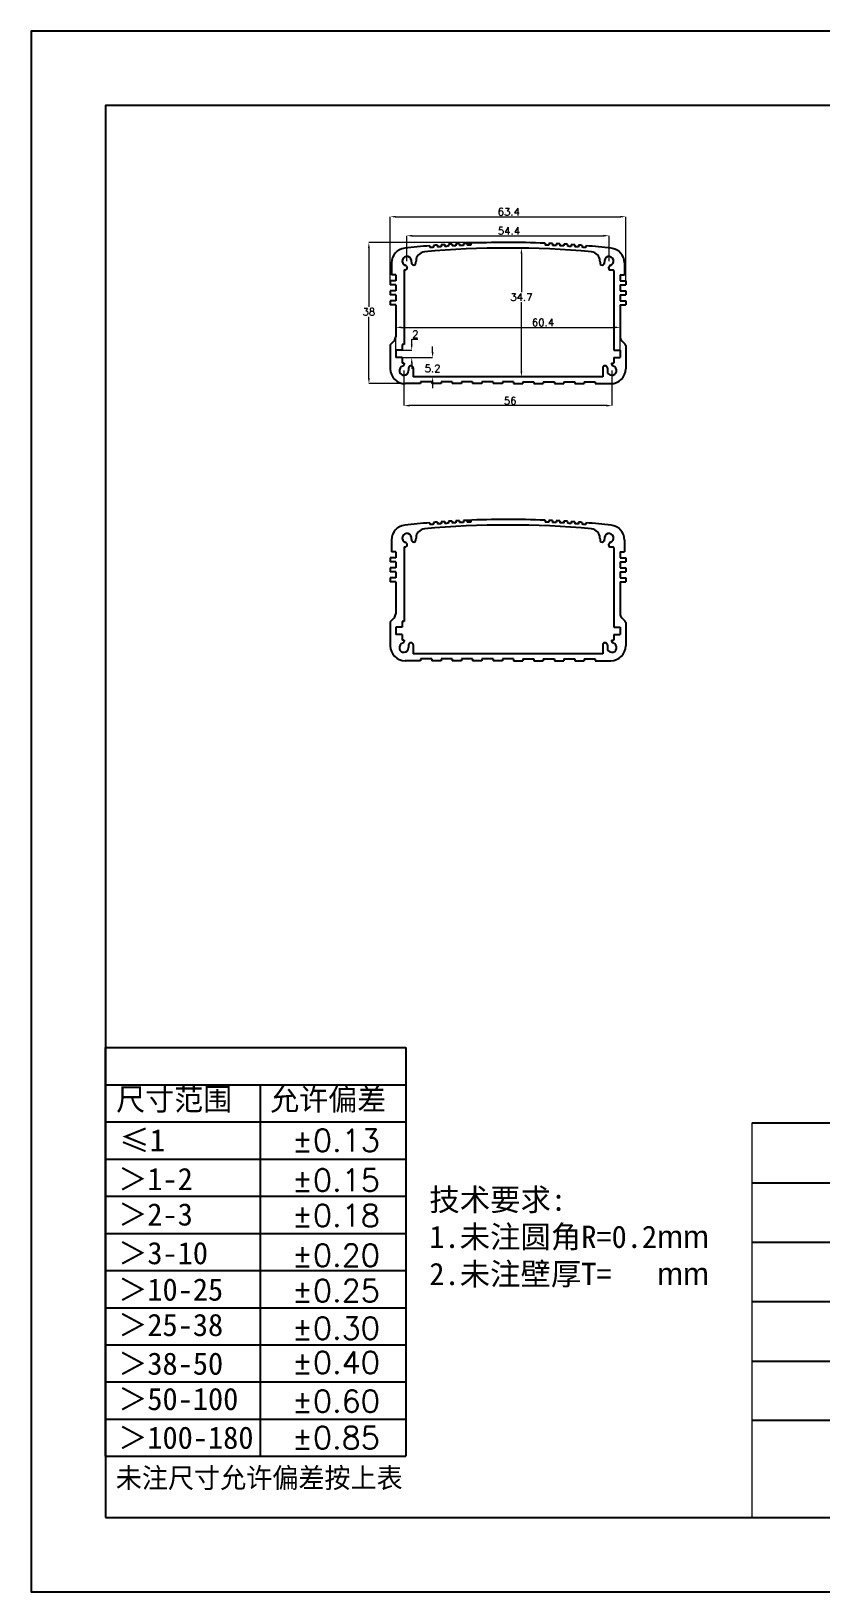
# Model space of a CAD drawing. Header units: millimetres. Extents: x 729 to 1323, y 87 to 507.
# Drawn here: x 729.1 to 941.6, y 87 to 507 of the extents above; entities that cross this region are included whole.
import ezdxf

# ---------------------------------------------------------------- set-up
doc = ezdxf.new("R2010")
doc.units = ezdxf.units.MM
doc.styles.get("Standard").update_dxf_attribs({"font": 'txt.shx', "height": 2})
doc.dimstyles.new('ISO-25$0', dxfattribs={"dimtxt": 3.5, "dimasz": 1.5, "dimexe": 0, "dimexo": 0, "dimgap": 0.3, "dimtad": 1, "dimtih": 1, "dimtoh": 1, "dimdsep": 46, "dimtxsty": 'Standard', "dimcen": 0, "dimaunit": 1, "dimadec": 0, "dimazin": 3, "dimtfac": 1, "dimtofl": 0, "dimtmove": 0, "dimatfit": 3, "dimfxl": 0, "dimlwd": 9, "dimlwe": 9, "dimarcsym": 0})

# ---------------------------------------------------------------- blocks, each defined once
blk = doc.blocks.new('*D17')
at = {"color": 0, "lineweight": 9}
for p, q in [((856.95, 450.1), (820.01, 450.1)), ((820.01, 448.6), (820.01, 432.76)), ((820.01, 413.6), (820.01, 430.11)), ((833.95, 412.1), (820.01, 412.1))]:
    blk.add_line(p, q, dxfattribs=at)
at = {"color": 0}
for points in [[(819.76, 448.6), (820.26, 448.6), (820.01, 450.1)], [(819.76, 413.6), (820.26, 413.6), (820.01, 412.1)]]:
    blk.add_solid(points, dxfattribs=at)
at = {"layer": 'Defpoints', "color": 0}
for p in [(856.95, 450.1), (820.01, 412.1), (833.95, 412.1)]:
    blk.add_point(p, dxfattribs=at)
at = {"color": 0, "insert": (820.01, 431.43), "char_height": 2, "attachment_point": 5}
blk.add_mtext('38', dxfattribs=at)
blk = doc.blocks.new('*D18')
at = {"color": 0, "lineweight": 9}
for p, q in [((830.25, 445.1), (830.25, 451.91)), ((831.75, 451.91), (883.15, 451.91)), ((884.65, 445.1), (884.65, 451.91))]:
    blk.add_line(p, q, dxfattribs=at)
at = {"color": 0}
for points in [[(831.75, 452.16), (831.75, 451.66), (830.25, 451.91)], [(883.15, 452.16), (883.15, 451.66), (884.65, 451.91)]]:
    blk.add_solid(points, dxfattribs=at)
at = {"layer": 'Defpoints', "color": 0}
for p in [(884.65, 451.91), (830.25, 445.1), (884.65, 445.1)]:
    blk.add_point(p, dxfattribs=at)
at = {"color": 0, "insert": (857.71, 453.25), "char_height": 2, "attachment_point": 5}
blk.add_mtext('54.4', dxfattribs=at)
blk = doc.blocks.new('*D19')
at = {"color": 0, "lineweight": 9}
for p, q in [((828.95, 421.1), (831.54, 421.1)), ((831.54, 422.6), (831.54, 424.1)), ((831.54, 424.1), (833.22, 424.1)), ((828.95, 419.1), (831.54, 419.1)), ((831.54, 417.6), (831.54, 416.1))]:
    blk.add_line(p, q, dxfattribs=at)
at = {"color": 0}
for points in [[(831.29, 422.6), (831.79, 422.6), (831.54, 421.1)], [(831.29, 417.6), (831.79, 417.6), (831.54, 419.1)]]:
    blk.add_solid(points, dxfattribs=at)
at = {"layer": 'Defpoints', "color": 0}
for p in [(828.95, 421.1), (828.95, 419.1), (831.54, 419.1)]:
    blk.add_point(p, dxfattribs=at)
at = {"color": 0, "insert": (832.53, 425.42), "char_height": 2, "attachment_point": 5}
blk.add_mtext('2', dxfattribs=at)
blk = doc.blocks.new('*D21')
at = {"color": 0, "lineweight": 9}
for p, q in [((829.45, 415.6), (829.45, 406.19)), ((885.45, 415.6), (885.45, 406.19)), ((883.95, 406.19), (830.95, 406.19))]:
    blk.add_line(p, q, dxfattribs=at)
at = {"color": 0}
for points in [[(830.95, 406.44), (830.95, 405.94), (829.45, 406.19)], [(883.95, 406.44), (883.95, 405.94), (885.45, 406.19)]]:
    blk.add_solid(points, dxfattribs=at)
at = {"layer": 'Defpoints', "color": 0}
for p in [(829.45, 415.6), (885.45, 415.6), (829.45, 406.19)]:
    blk.add_point(p, dxfattribs=at)
at = {"color": 0, "insert": (858.04, 407.51), "char_height": 2, "attachment_point": 5}
blk.add_mtext('56', dxfattribs=at)
blk = doc.blocks.new('*D22')
at = {"color": 0, "lineweight": 9}
for p, q in [((837.17, 420.6), (837.17, 422.1)), ((828.95, 419.1), (837.17, 419.1)), ((831.95, 413.9), (837.17, 413.9)), ((837.17, 412.4), (837.17, 410.9))]:
    blk.add_line(p, q, dxfattribs=at)
at = {"color": 0}
for points in [[(836.92, 420.6), (837.42, 420.6), (837.17, 419.1)], [(836.92, 412.4), (837.42, 412.4), (837.17, 413.9)]]:
    blk.add_solid(points, dxfattribs=at)
at = {"layer": 'Defpoints', "color": 0}
for p in [(828.95, 419.1), (831.95, 413.9), (837.17, 413.9)]:
    blk.add_point(p, dxfattribs=at)
at = {"color": 0, "insert": (837.17, 416.19), "char_height": 2, "attachment_point": 5}
blk.add_mtext('5.2', dxfattribs=at)
blk = doc.blocks.new('*D23')
at = {"color": 0, "lineweight": 9}
for p, q in [((827.25, 421.1), (827.25, 427.25)), ((828.75, 427.25), (886.15, 427.25)), ((887.65, 421.1), (887.65, 427.25))]:
    blk.add_line(p, q, dxfattribs=at)
at = {"color": 0}
for points in [[(828.75, 427.5), (828.75, 427), (827.25, 427.25)], [(886.15, 427.5), (886.15, 427), (887.65, 427.25)]]:
    blk.add_solid(points, dxfattribs=at)
at = {"layer": 'Defpoints', "color": 0}
for p in [(887.65, 427.25), (827.25, 421.1), (887.65, 421.1)]:
    blk.add_point(p, dxfattribs=at)
at = {"color": 0, "insert": (866.88, 428.59), "char_height": 2, "attachment_point": 5}
blk.add_mtext('60.4', dxfattribs=at)
blk = doc.blocks.new('*D24')
at = {"color": 0, "lineweight": 9}
for p, q in [((856.95, 448.6), (861.07, 448.6)), ((861.07, 447.1), (861.07, 436.75)), ((861.07, 415.4), (861.07, 434.07)), ((856.95, 413.9), (861.07, 413.9))]:
    blk.add_line(p, q, dxfattribs=at)
at = {"color": 0}
for points in [[(860.82, 447.1), (861.32, 447.1), (861.07, 448.6)], [(860.82, 415.4), (861.32, 415.4), (861.07, 413.9)]]:
    blk.add_solid(points, dxfattribs=at)
at = {"layer": 'Defpoints', "color": 0}
for p in [(856.95, 448.6), (856.95, 413.9), (861.07, 413.9)]:
    blk.add_point(p, dxfattribs=at)
at = {"color": 0, "insert": (861.07, 435.41), "char_height": 2, "attachment_point": 5}
blk.add_mtext('34.7', dxfattribs=at)
blk = doc.blocks.new('*D25')
at = {"color": 0, "lineweight": 9}
for p, q in [((825.75, 439.8), (825.75, 457.03)), ((827.25, 457.03), (887.65, 457.03)), ((889.15, 439.25), (889.15, 457.03))]:
    blk.add_line(p, q, dxfattribs=at)
at = {"color": 0}
for points in [[(827.25, 457.28), (827.25, 456.78), (825.75, 457.03)], [(887.65, 457.28), (887.65, 456.78), (889.15, 457.03)]]:
    blk.add_solid(points, dxfattribs=at)
at = {"layer": 'Defpoints', "color": 0}
for p in [(889.15, 457.03), (825.75, 439.8), (889.15, 439.25)]:
    blk.add_point(p, dxfattribs=at)
at = {"color": 0, "insert": (857.66, 458.37), "char_height": 2, "attachment_point": 5}
blk.add_mtext('63.4', dxfattribs=at)

msp = doc.modelspace()

# ---------------------------------------------------------------- linework, layer by layer
for p, q in [((839.446, 449.453), (839.446, 448.951)), ((840.446, 449.523), (840.446, 449.022)), ((841.446, 449.589), (841.446, 449.088)), ((842.446, 449.651), (842.446, 449.15)), ((843.446, 449.709), (843.446, 449.208)), ((844.446, 449.763), (844.446, 449.263)), ((845.446, 449.813), (845.446, 449.313)), ((846.446, 449.859), (846.446, 449.359)), ((847.446, 449.901), (847.446, 449.401)), ((867.446, 449.901), (867.446, 449.401)), ((868.446, 449.859), (868.446, 449.359)), ((869.446, 449.813), (869.446, 449.313)), ((870.446, 449.763), (870.446, 449.263)), ((871.446, 449.709), (871.446, 449.208)), ((872.446, 449.651), (872.446, 449.15)), ((873.446, 449.589), (873.446, 449.088)), ((874.446, 449.523), (874.446, 449.022)), ((875.446, 449.453), (875.446, 448.951)), ((836.446, 449.218), (836.446, 448.716)), ((837.446, 449.3), (837.446, 448.799)), ((838.446, 449.378), (838.446, 448.877)), ((876.446, 449.378), (876.446, 448.877)), ((877.446, 449.3), (877.446, 448.799)), ((878.446, 449.218), (878.446, 448.716)), ((826.096, 444.576), (826.096, 441.401)), ((827.246, 441.401), (826.096, 441.401)), ((827.246, 441.401), (827.246, 439.801)), ((829.546, 442.754), (829.546, 422.601)), ((830.21, 443.651), (830.281, 443.528)), ((831.516, 444.39), (831.586, 444.268)), ((883.376, 444.39), (883.306, 444.268)), ((884.681, 443.651), (884.611, 443.528)), ((885.087, 442.703), (885.746, 442.703)), ((885.946, 442.503), (885.946, 421.101)), ((887.646, 441.401), (887.646, 439.801)), ((887.646, 441.401), (888.796, 441.401)), ((888.796, 444.576), (888.796, 441.401)), ((825.746, 439.801), (825.746, 438.701)), ((827.246, 439.801), (825.746, 439.801)), ((827.246, 438.701), (825.746, 438.701)), ((825.746, 437.101), (825.746, 436.001)), ((827.246, 437.101), (825.746, 437.101)), ((827.246, 438.701), (827.246, 437.101)), ((887.646, 439.801), (889.146, 439.801)), ((887.646, 438.701), (887.646, 437.101)), ((887.646, 438.701), (889.146, 438.701)), ((887.646, 437.101), (889.146, 437.101)), ((889.146, 439.801), (889.146, 438.701)), ((889.146, 437.101), (889.146, 436.001)), ((827.246, 436.001), (825.746, 436.001)), ((825.746, 434.401), (825.746, 433.301)), ((827.246, 434.401), (825.746, 434.401)), ((827.246, 433.301), (825.746, 433.301)), ((827.246, 436.001), (827.246, 434.401)), ((827.246, 433.301), (827.246, 424.723)), ((887.646, 436.001), (887.646, 434.401)), ((887.646, 436.001), (889.146, 436.001)), ((887.646, 434.401), (889.146, 434.401)), ((887.646, 433.301), (887.646, 424.723)), ((887.646, 433.301), (889.146, 433.301)), ((889.146, 434.401), (889.146, 433.301)), ((825.746, 422.394), (825.746, 416.101)), ((825.892, 422.748), (826.807, 423.662)), ((827.246, 421.101), (827.246, 419.101)), ((828.946, 421.101), (827.246, 421.101)), ((828.946, 422.601), (828.946, 421.101)), ((829.546, 422.601), (828.946, 422.601)), ((885.946, 421.101), (887.646, 421.101)), ((887.646, 421.101), (887.646, 419.101)), ((888.999, 422.748), (888.085, 423.662)), ((889.146, 422.394), (889.146, 416.101)), ((828.946, 419.101), (827.246, 419.101)), ((828.946, 419.101), (828.946, 417.601)), ((829.546, 417.601), (828.946, 417.601)), ((829.546, 417.601), (829.546, 417.344)), ((830.696, 416.351), (830.696, 415.601)), ((831.396, 416.901), (831.246, 416.901)), ((831.946, 416.351), (831.946, 413.901)), ((882.946, 416.351), (882.946, 413.901)), ((883.496, 416.901), (883.646, 416.901)), ((884.196, 416.351), (884.196, 415.601)), ((885.346, 417.601), (885.346, 417.344)), ((885.346, 417.601), (885.946, 417.601)), ((885.946, 419.101), (885.946, 417.601)), ((885.946, 419.101), (887.646, 419.101)), ((829.546, 412.106), (829.546, 412.101)), ((833.946, 412.101), (829.746, 412.101)), ((882.946, 413.901), (831.946, 413.901)), ((833.946, 412.601), (833.946, 412.101)), ((836.946, 412.601), (833.946, 412.601)), ((836.946, 412.601), (836.946, 412.101)), ((839.446, 412.101), (836.946, 412.101)), ((839.446, 412.601), (839.446, 412.101)), ((842.446, 412.601), (839.446, 412.601)), ((842.446, 412.601), (842.446, 412.101)), ((844.946, 412.101), (842.446, 412.101)), ((844.946, 412.601), (844.946, 412.101)), ((847.946, 412.601), (844.946, 412.601)), ((847.946, 412.601), (847.946, 412.101)), ((850.446, 412.101), (847.946, 412.101)), ((850.446, 412.601), (850.446, 412.101)), ((853.446, 412.601), (850.446, 412.601)), ((853.446, 412.601), (853.446, 412.101)), ((855.946, 412.101), (853.446, 412.101)), ((855.946, 412.601), (855.946, 412.101)), ((858.946, 412.601), (855.946, 412.601)), ((858.946, 412.601), (858.946, 412.101)), ((858.946, 412.101), (861.446, 412.101)), ((861.446, 412.601), (861.446, 412.101)), ((861.446, 412.601), (864.446, 412.601)), ((864.446, 412.601), (864.446, 412.101)), ((864.446, 412.101), (866.946, 412.101)), ((866.946, 412.601), (866.946, 412.101)), ((866.946, 412.601), (869.946, 412.601)), ((869.946, 412.601), (869.946, 412.101)), ((869.946, 412.101), (872.446, 412.101)), ((872.446, 412.601), (872.446, 412.101)), ((872.446, 412.601), (875.446, 412.601)), ((875.446, 412.601), (875.446, 412.101)), ((875.446, 412.101), (877.946, 412.101)), ((877.946, 412.601), (877.946, 412.101)), ((877.946, 412.601), (880.946, 412.601)), ((880.946, 412.601), (880.946, 412.101)), ((880.946, 412.101), (885.146, 412.101)), ((885.346, 412.106), (885.346, 412.101)), ((836.446, 374.666), (836.446, 374.164)), ((837.446, 374.748), (837.446, 374.247)), ((838.446, 374.827), (838.446, 374.325)), ((839.446, 374.901), (839.446, 374.4)), ((840.446, 374.971), (840.446, 374.47)), ((841.446, 375.037), (841.446, 374.536)), ((842.446, 375.099), (842.446, 374.598)), ((843.446, 375.157), (843.446, 374.657)), ((844.446, 375.212), (844.446, 374.711)), ((845.446, 375.262), (845.446, 374.761)), ((846.446, 375.308), (846.446, 374.807)), ((847.446, 375.35), (847.446, 374.849)), ((867.446, 375.35), (867.446, 374.849)), ((868.446, 375.308), (868.446, 374.807)), ((869.446, 375.262), (869.446, 374.761)), ((870.446, 375.212), (870.446, 374.711)), ((871.446, 375.157), (871.446, 374.657)), ((872.446, 375.099), (872.446, 374.598)), ((873.446, 375.037), (873.446, 374.536)), ((874.446, 374.971), (874.446, 374.47)), ((875.446, 374.901), (875.446, 374.4)), ((876.446, 374.827), (876.446, 374.325)), ((877.446, 374.748), (877.446, 374.247)), ((878.446, 374.666), (878.446, 374.164)), ((826.096, 370.025), (826.096, 366.85)), ((831.516, 369.838), (831.586, 369.717)), ((883.376, 369.838), (883.306, 369.717)), ((888.796, 370.025), (888.796, 366.85)), ((827.246, 366.85), (826.096, 366.85)), ((827.246, 366.85), (827.246, 365.25)), ((829.546, 368.202), (829.546, 348.05)), ((830.21, 369.099), (830.281, 368.977)), ((884.681, 369.099), (884.611, 368.977)), ((885.087, 368.152), (885.746, 368.152)), ((885.946, 367.952), (885.946, 346.55)), ((887.646, 366.85), (887.646, 365.25)), ((887.646, 366.85), (888.796, 366.85)), ((825.746, 365.25), (825.746, 364.15)), ((827.246, 365.25), (825.746, 365.25)), ((827.246, 364.15), (825.746, 364.15)), ((827.246, 362.55), (825.746, 362.55)), ((825.746, 362.55), (825.746, 361.45)), ((827.246, 361.45), (825.746, 361.45)), ((827.246, 364.15), (827.246, 362.55)), ((827.246, 361.45), (827.246, 359.85)), ((887.646, 365.25), (889.146, 365.25)), ((887.646, 364.15), (887.646, 362.55)), ((887.646, 364.15), (889.146, 364.15)), ((887.646, 362.55), (889.146, 362.55)), ((887.646, 361.45), (887.646, 359.85)), ((887.646, 361.45), (889.146, 361.45)), ((889.146, 365.25), (889.146, 364.15)), ((889.146, 362.55), (889.146, 361.45)), ((827.246, 359.85), (825.746, 359.85)), ((825.746, 359.85), (825.746, 358.75)), ((827.246, 358.75), (825.746, 358.75)), ((827.246, 358.75), (827.246, 350.171)), ((887.646, 359.85), (889.146, 359.85)), ((887.646, 358.75), (887.646, 350.171)), ((887.646, 358.75), (889.146, 358.75)), ((889.146, 359.85), (889.146, 358.75)), ((825.892, 348.196), (826.807, 349.11)), ((888.999, 348.196), (888.085, 349.11)), ((825.746, 347.843), (825.746, 341.55)), ((828.946, 346.55), (827.246, 346.55)), ((827.246, 346.55), (827.246, 344.55)), ((828.946, 344.55), (827.246, 344.55)), ((828.946, 348.05), (828.946, 346.55)), ((829.546, 348.05), (828.946, 348.05)), ((828.946, 344.55), (828.946, 343.05)), ((885.946, 346.55), (887.646, 346.55)), ((885.946, 344.55), (885.946, 343.05)), ((885.946, 344.55), (887.646, 344.55)), ((887.646, 346.55), (887.646, 344.55)), ((889.146, 347.843), (889.146, 341.55)), ((829.546, 343.05), (828.946, 343.05)), ((829.546, 343.05), (829.546, 342.793)), ((830.696, 341.8), (830.696, 341.05)), ((831.396, 342.35), (831.246, 342.35)), ((831.946, 341.8), (831.946, 339.35)), ((882.946, 341.8), (882.946, 339.35)), ((883.496, 342.35), (883.646, 342.35)), ((884.196, 341.8), (884.196, 341.05)), ((885.346, 343.05), (885.346, 342.793)), ((885.346, 343.05), (885.946, 343.05)), ((829.546, 337.555), (829.546, 337.55)), ((833.946, 337.55), (829.746, 337.55)), ((882.946, 339.35), (831.946, 339.35)), ((833.946, 338.05), (833.946, 337.55)), ((836.946, 338.05), (833.946, 338.05)), ((836.946, 338.05), (836.946, 337.55)), ((839.446, 337.55), (836.946, 337.55)), ((839.446, 338.05), (839.446, 337.55)), ((842.446, 338.05), (839.446, 338.05)), ((842.446, 338.05), (842.446, 337.55)), ((844.946, 337.55), (842.446, 337.55)), ((844.946, 338.05), (844.946, 337.55)), ((847.946, 338.05), (844.946, 338.05)), ((847.946, 338.05), (847.946, 337.55)), ((850.446, 337.55), (847.946, 337.55)), ((850.446, 338.05), (850.446, 337.55)), ((853.446, 338.05), (850.446, 338.05)), ((853.446, 338.05), (853.446, 337.55)), ((855.946, 337.55), (853.446, 337.55)), ((855.946, 338.05), (855.946, 337.55)), ((858.946, 338.05), (855.946, 338.05)), ((858.946, 338.05), (858.946, 337.55)), ((858.946, 337.55), (861.446, 337.55)), ((861.446, 338.05), (861.446, 337.55)), ((861.446, 338.05), (864.446, 338.05)), ((864.446, 338.05), (864.446, 337.55)), ((864.446, 337.55), (866.946, 337.55)), ((866.946, 338.05), (866.946, 337.55)), ((866.946, 338.05), (869.946, 338.05)), ((869.946, 338.05), (869.946, 337.55)), ((869.946, 337.55), (872.446, 337.55)), ((872.446, 338.05), (872.446, 337.55)), ((872.446, 338.05), (875.446, 338.05)), ((875.446, 338.05), (875.446, 337.55)), ((875.446, 337.55), (877.946, 337.55)), ((877.946, 338.05), (877.946, 337.55)), ((877.946, 338.05), (880.946, 338.05)), ((880.946, 338.05), (880.946, 337.55)), ((880.946, 337.55), (885.146, 337.55)), ((885.346, 337.555), (885.346, 337.55)), ((749.127, 123.419), (749.127, 233.419)), ((749.127, 233.419), (829.945, 233.419)), ((829.945, 233.419), (829.945, 123.419)), ((749.127, 223.419), (829.945, 223.419)), ((790.859, 123.419), (790.859, 223.419)), ((749.127, 213.419), (829.945, 213.419)), ((749.127, 203.419), (829.945, 203.419)), ((749.127, 193.419), (829.945, 193.419)), ((749.127, 183.419), (829.945, 183.419)), ((749.127, 173.419), (829.945, 173.419)), ((749.127, 163.419), (829.945, 163.419)), ((749.127, 153.419), (829.945, 153.419)), ((749.127, 143.419), (829.945, 143.419)), ((749.127, 133.419), (829.945, 133.419)), ((749.127, 123.419), (829.945, 123.419))]:
    msp.add_line(p, q)
at = {"lineweight": -3}
for p, q in [((1303.127, 213.059), (923.127, 213.059)), ((923.127, 197.059), (1303.127, 197.059)), ((923.127, 181.059), (1045.985, 181.059)), ((923.127, 165.059), (1045.985, 165.059)), ((923.127, 149.059), (1303.127, 149.059)), ((1303.127, 133.059), (923.127, 133.059))]:
    msp.add_line(p, q, dxfattribs=at)
at = {"lineweight": 9, "ltscale": 0.25}
msp.add_line((923.127, 213.059), (923.127, 106.956), dxfattribs=at)
for points in [[(1323.127, 86.956), (1323.127, 506.956), (729.127, 506.956), (729.127, 86.956)], [(749.127, 106.956), (1303.127, 106.956), (1303.127, 486.956), (749.127, 486.956)]]:
    msp.add_lwpolyline(points, close=True)
for centre, radius, start, end in [((857.446, 200.101), 250, 93.89912, 94.12887), ((857.446, 200.101), 250, 93.43981, 93.66944), ((857.446, 200.101), 250, 92.98072, 93.21024), ((857.446, 200.101), 250, 92.52183, 92.75125), ((857.446, 200.101), 250, 87.70756, 92.52183), ((857.446, 200.101), 249.5, 92.29704, 92.52689), ((857.446, 200.101), 249.5, 87.47311, 87.70296), ((857.446, 200.101), 250, 87.24875, 87.47817), ((857.446, 200.101), 250, 86.78976, 87.01928), ((857.446, 200.101), 250, 86.33056, 86.56019), ((857.446, 200.101), 250, 85.87113, 86.10088), ((830.096, 444.576), 4, 96.38328, 180), ((830.246, 445.101), 1.25, 345.95779, 253.47983), ((857.446, 200.101), 250, 94.81852, 96.38328), ((835.09, 445.084), 2.5, 168.04386, 168.13298), ((835.196, 445.093), 2.5, 95.18933, 179.90403), ((857.446, 200.101), 248.5, 84.81067, 95.18933), ((857.446, 200.101), 249.5, 94.59778, 94.8282), ((857.446, 200.101), 250, 94.35868, 94.58857), ((857.446, 200.101), 249.5, 94.13716, 94.36743), ((857.446, 200.101), 249.5, 93.6768, 93.90695), ((857.446, 200.101), 249.5, 93.21668, 93.44671), ((857.446, 200.101), 249.5, 92.75677, 92.9867), ((857.446, 200.101), 249.5, 87.0133, 87.24323), ((857.446, 200.101), 249.5, 86.55329, 86.78332), ((857.446, 200.101), 249.5, 86.09305, 86.3232), ((857.446, 200.101), 249.5, 85.63257, 85.86284), ((857.446, 200.101), 250, 85.41143, 85.64132), ((857.446, 200.101), 249.5, 85.1718, 85.40222), ((857.446, 200.101), 250, 83.61672, 85.18148), ((879.696, 445.093), 2.5, 0.09597, 84.81067), ((879.802, 445.084), 2.5, 11.86702, 11.95614), ((884.646, 445.101), 1.25, 286.52017, 194.04221), ((884.796, 444.576), 4, 0, 83.61672), ((830.246, 445.101), 2.45, 253.39845, 256.57328), ((829.805, 443.253), 0.55, 256.57328, 30), ((829.734, 443.376), 0.55, 30, 73.47983), ((831.992, 444.665), 0.55, 165.95779, 210), ((832.062, 444.543), 0.55, 210, 342.92143), ((830.246, 445.101), 2.45, 342.92143, 359.90403), ((830.246, 445.101), 2.45, 342.92143, 348.13298), ((884.646, 445.101), 2.45, 180.09597, 197.07857), ((884.646, 445.101), 2.45, 191.86702, 197.07857), ((882.83, 444.543), 0.55, 197.07857, 330), ((882.9, 444.665), 0.55, 330, 14.04221), ((885.087, 443.253), 0.55, 150, 270), ((885.158, 443.376), 0.55, 106.52017, 150), ((885.746, 442.503), 0.2, 360, 90), ((825.746, 424.723), 1.5, 315, 0), ((889.146, 424.723), 1.5, 180, 225), ((826.246, 422.394), 0.5, 135, 180), ((888.646, 422.394), 0.5, 0, 45), ((829.746, 416.101), 4, 180, 270), ((829.446, 415.601), 1.25, 104.47751, 0), ((828.996, 417.344), 0.55, 284.47751, 0), ((831.246, 416.351), 0.55, 90, 180), ((831.396, 416.351), 0.55, 0, 90), ((883.496, 416.351), 0.55, 90, 180), ((883.646, 416.351), 0.55, 0, 90), ((885.446, 415.601), 1.25, 180, 75.52249), ((885.146, 416.101), 4, 270, 0), ((885.896, 417.344), 0.55, 180, 255.52249), ((830.096, 370.025), 4, 96.38328, 180), ((857.446, 125.55), 250, 94.81852, 96.38328), ((857.446, 125.55), 248.5, 84.81067, 95.18933), ((857.446, 125.55), 249.5, 94.59778, 94.8282), ((857.446, 125.55), 250, 94.35868, 94.58857), ((857.446, 125.55), 249.5, 94.13716, 94.36743), ((857.446, 125.55), 250, 93.89912, 94.12887), ((857.446, 125.55), 249.5, 93.6768, 93.90695), ((857.446, 125.55), 250, 93.43981, 93.66944), ((857.446, 125.55), 249.5, 93.21668, 93.44671), ((857.446, 125.55), 250, 92.98072, 93.21024), ((857.446, 125.55), 249.5, 92.75677, 92.9867), ((857.446, 125.55), 250, 92.52183, 92.75125), ((857.446, 125.55), 250, 87.70756, 92.52183), ((857.446, 125.55), 249.5, 92.29704, 92.52689), ((857.446, 125.55), 249.5, 87.47311, 87.70296), ((857.446, 125.55), 250, 87.24875, 87.47817), ((857.446, 125.55), 249.5, 87.0133, 87.24323), ((857.446, 125.55), 250, 86.78976, 87.01928), ((857.446, 125.55), 249.5, 86.55329, 86.78332), ((857.446, 125.55), 250, 86.33056, 86.56019), ((857.446, 125.55), 249.5, 86.09305, 86.3232), ((857.446, 125.55), 250, 85.87113, 86.10088), ((857.446, 125.55), 249.5, 85.63257, 85.86284), ((857.446, 125.55), 250, 85.41143, 85.64132), ((857.446, 125.55), 249.5, 85.1718, 85.40222), ((857.446, 125.55), 250, 83.61672, 85.18148), ((884.796, 370.025), 4, 0, 83.61672), ((830.246, 370.55), 1.25, 345.95779, 253.47983), ((831.992, 370.113), 0.55, 165.95779, 210), ((832.062, 369.992), 0.55, 210, 342.92143), ((830.246, 370.55), 2.45, 342.92143, 359.90403), ((830.246, 370.55), 2.45, 342.92143, 348.13298), ((835.09, 370.532), 2.5, 168.04386, 168.13298), ((835.196, 370.541), 2.5, 95.18933, 179.90403), ((879.696, 370.541), 2.5, 0.09597, 84.81067), ((884.646, 370.55), 2.45, 180.09597, 197.07857), ((879.802, 370.532), 2.5, 11.86702, 11.95614), ((884.646, 370.55), 2.45, 191.86702, 197.07857), ((882.83, 369.992), 0.55, 197.07857, 330), ((882.9, 370.113), 0.55, 330, 14.04221), ((884.646, 370.55), 1.25, 286.52017, 194.04221), ((830.246, 370.55), 2.45, 253.39845, 256.57328), ((829.805, 368.702), 0.55, 256.57328, 30), ((829.734, 368.824), 0.55, 30, 73.47983), ((885.087, 368.702), 0.55, 150, 270), ((885.158, 368.824), 0.55, 106.52017, 150), ((885.746, 367.952), 0.2, 360, 90), ((825.746, 350.171), 1.5, 315, 0), ((889.146, 350.171), 1.5, 180, 225), ((826.246, 347.843), 0.5, 135, 180), ((888.646, 347.843), 0.5, 0, 45), ((829.746, 341.55), 4, 180, 270), ((829.446, 341.05), 1.25, 104.47751, 0), ((828.996, 342.793), 0.55, 284.47751, 0), ((831.246, 341.8), 0.55, 90, 180), ((831.396, 341.8), 0.55, 0, 90), ((883.496, 341.8), 0.55, 90, 180), ((883.646, 341.8), 0.55, 0, 90), ((885.446, 341.05), 1.25, 180, 75.52249), ((885.146, 341.55), 4, 270, 0), ((885.896, 342.793), 0.55, 180, 255.52249)]:
    msp.add_arc(centre, radius, start, end)

# ---------------------------------------------------------------- texts
at = {"attachment_point": 1}
for s, insert, char_height, width in [('\\fTxt|b0|i0|c134|p2;尺寸范围', (752.006, 222.538), 6, 49.4868), ('\\fTxt|b0|i0|c134|p2;允许偏差', (793.456, 222.538), 6, 49.4868), ('\\fTxt|b0|i0|c134|p2;≤1', (752.883, 211.46), 6, 46.4608), ('%%p0.13', (799.315, 211.46), 6, 41.9934), ('\\fTxt|b0|i0|c134|p2;＞1-2', (752.586, 201.048), 6, 50.3326), ('%%p0.15', (799.315, 200.751), 6, 41.9934), ('{\\fSimSun|b0|i0|c134|p2;技术要求:\\P1.未注圆角R=0.2\\fArial|b0|i0|c0|p32;mm\\fSimSun|b0|i0|c134|p2;\\P2.未注壁厚T=   \\fArial|b0|i0|c0|p32;mm}', (836.279, 195.503), 6, 115.99911), ('\\fTxt|b0|i0|c134|p2;＞2-3', (752.586, 191.529), 6, 50.3326), ('%%p0.18', (799.315, 191.232), 6, 41.9934), ('\\fTxt|b0|i0|c134|p2;＞3-10', (752.586, 181.118), 6, 50.3326), ('%%p0.20', (799.315, 180.523), 6, 41.9934), ('\\fTxt|b0|i0|c134|p2;＞10-25', (752.586, 171.301), 6, 50.3326), ('%%p0.25', (799.315, 171.003), 6, 41.9934), ('\\fTxt|b0|i0|c134|p2;＞25-38', (752.586, 161.782), 6, 50.3326), ('%%p0.30', (799.315, 160.889), 6, 41.9934), ('\\fTxt|b0|i0|c134|p2;＞38-50', (752.586, 151.37), 6, 50.3326), ('%%p0.40', (799.315, 151.668), 6, 41.9934), ('\\fTxt|b0|i0|c134|p2;＞50-100', (752.586, 141.851), 6, 50.3326), ('%%p0.60', (799.315, 141.256), 6, 41.9934), ('\\fTxt|b0|i0|c134|p2;＞100-180', (752.586, 131.439), 6, 50.3326), ('%%p0.85', (799.315, 131.439), 6, 41.9934), ('\\fTxt|b0|i0|c134|p2;未注尺寸允许偏差按上表', (751.892, 120.316), 5.4, 126.856)]:
    msp.add_mtext(s, dxfattribs=dict(at, insert=insert, char_height=char_height, width=width))

# ---------------------------------------------------------------- dimensions: what is measured, and where the dimension line sits
for base, p1, p2, picture, middle in [((889.146, 457.031), (825.746, 439.801), (889.146, 439.251), '*D25', (857.664, 457.031)), ((884.646, 451.911), (830.246, 445.101), (884.646, 445.101), '*D18', (857.713, 451.911)), ((887.646, 427.246), (827.246, 421.101), (887.646, 421.101), '*D23', (866.883, 427.246)), ((829.446, 406.193), (885.446, 415.601), (829.446, 415.601), '*D21', (858.038, 406.193))]:
    dim = msp.add_linear_dim(base=base, p1=p1, p2=p2, dimstyle='ISO-25$0')
    dim.commit()
    dim.dimension.update_dxf_attribs({"geometry": picture, "text_midpoint": middle, "dimtype": 160})
for base, p1, p2, picture, middle in [((820.007, 412.101), (856.945, 450.101), (833.946, 412.101), '*D17', (820.007, 431.434)), ((861.066, 413.901), (856.945, 448.601), (856.945, 413.901), '*D24', (861.066, 435.41)), ((831.544, 419.101), (828.946, 421.101), (828.946, 419.101), '*D19', (832.532, 424.101)), ((837.173, 413.901), (828.946, 419.101), (831.946, 413.901), '*D22', (837.173, 416.189))]:
    dim = msp.add_linear_dim(base=base, p1=p1, p2=p2, angle=90, dimstyle='ISO-25$0')
    dim.commit()
    dim.dimension.update_dxf_attribs({"geometry": picture, "text_midpoint": middle, "dimtype": 160})

doc.saveas('drawing.dxf')
